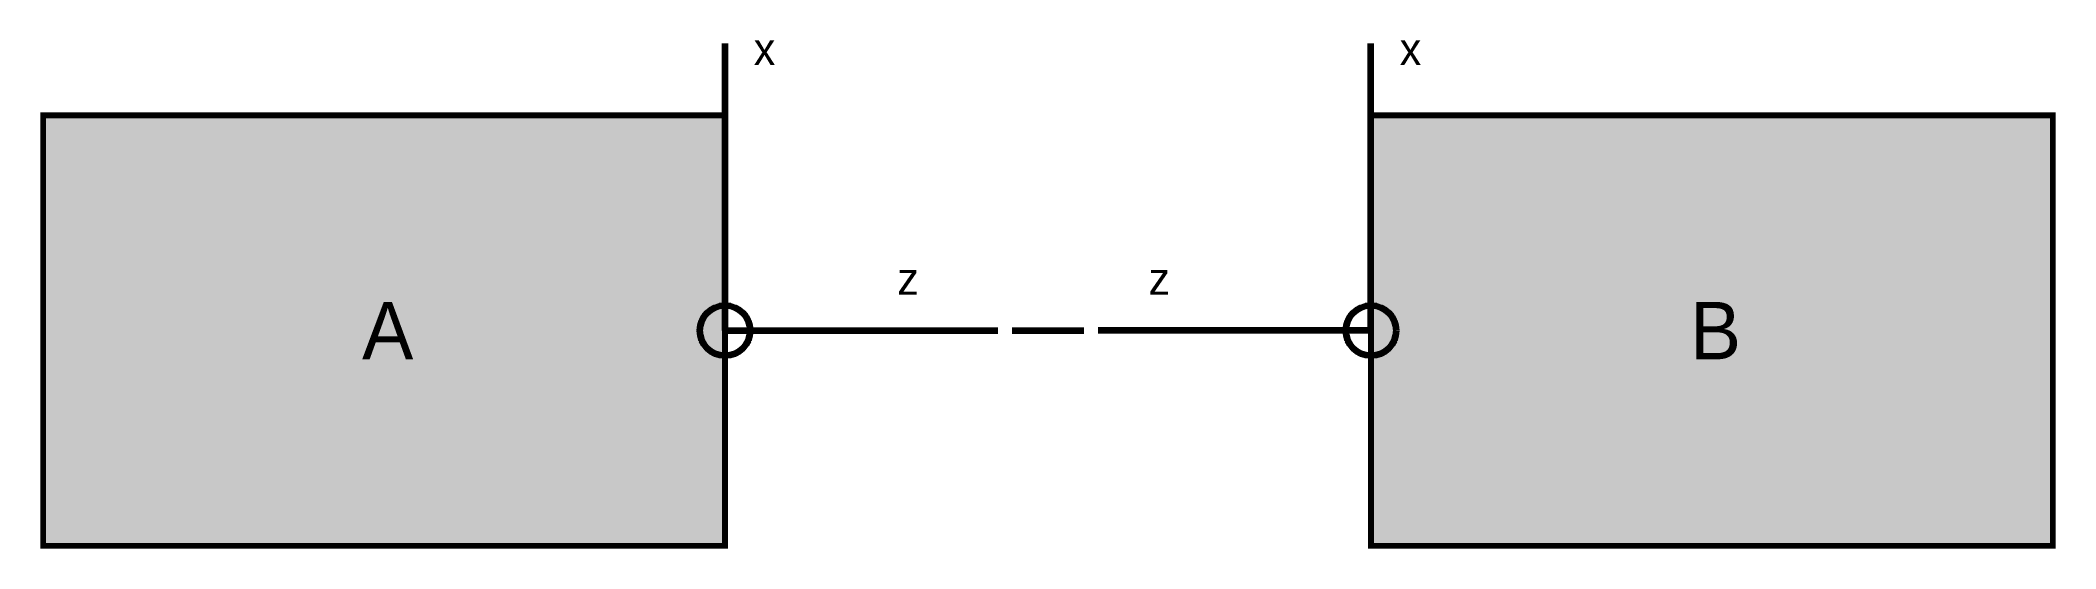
# Model space of a CAD drawing. Header units: millimetres. Extents: x 0 to 280, y 0 to 70.
import ezdxf
from ezdxf.enums import TextEntityAlignment as Align

# ---------------------------------------------------------------- set-up
doc = ezdxf.new("R2010")
doc.units = ezdxf.units.MM
for name, color, linetype, lineweight in [('A', 1, 'Continuous', 140), ('B', 3, 'Continuous', 140), ('CHILD', 5, 'Continuous', 120), ('JOIN', 7, 'Continuous', 100), ('PARENT', 8, 'Continuous', 120)]:
    doc.layers.add(name, color=color, linetype=linetype, lineweight=lineweight)
doc.layers.add('LABELS', color=7, linetype='Continuous')

msp = doc.modelspace()

# ---------------------------------------------------------------- linework, layer by layer
at = {"layer": 'A'}
for q in [(95, 70), (133, 30)]:
    msp.add_line((95, 30), q, dxfattribs=at)
msp.add_circle((95, 30), 3.5, dxfattribs=at)
at = {"layer": 'B'}
for q in [(185, 70), (147, 30)]:
    msp.add_line((185, 30), q, dxfattribs=at)
msp.add_circle((185, 30), 3.5, dxfattribs=at)
at = {"layer": 'CHILD', "const_width": 0.8}
msp.add_lwpolyline([(185, 0), (280, 0), (280, 60), (185, 60)], close=True, dxfattribs=at)
at = {"layer": 'CHILD'}
msp.add_solid([(185, 0), (280, 0), (185, 60), (280, 60)], dxfattribs=at)
at = {"layer": 'JOIN'}
msp.add_line((135, 30), (145, 30), dxfattribs=at)
at = {"layer": 'PARENT', "const_width": 0.8}
msp.add_lwpolyline([(0, 0), (95, 0), (95, 60), (0, 60)], close=True, dxfattribs=at)
at = {"layer": 'PARENT'}
msp.add_solid([(0, 0), (95, 0), (0, 60), (95, 60)], dxfattribs=at)

# ---------------------------------------------------------------- texts
at = {"layer": 'LABELS'}
for s, p in [('x', (99, 67)), ('x', (189, 67)), ('z', (119, 35)), ('z', (154, 35))]:
    msp.add_text(s, height=4.5, dxfattribs=at).set_placement(p)
for s, p in [('A', (48, 26)), ('B', (233, 26))]:
    msp.add_text(s, height=8, dxfattribs=at).set_placement(p, align=Align.CENTER)

doc.saveas('drawing.dxf')
